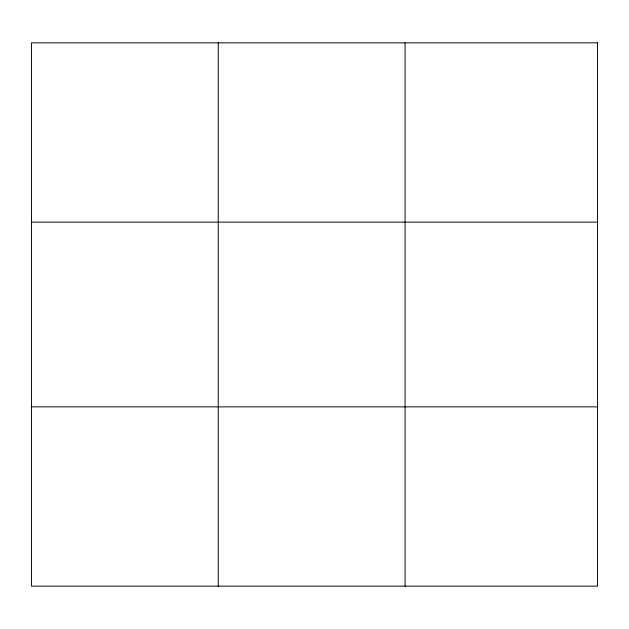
<?xml version="1.0" encoding="UTF-8"?>
<svg xmlns="http://www.w3.org/2000/svg" width="629" height="629" viewBox="0 0 629 629"><rect width="100%" height="100%" fill="white"/><g stroke="black" fill="none" stroke-linecap="round" stroke-linejoin="round"><path stroke-width="0.94" d="M218.263 586.149L218.263 42.851M405.076 586.149L405.076 42.851M31.45 222.139L597.55 222.139M31.45 406.861L597.55 406.861M597.55 42.851L31.45 42.851L31.45 586.149L597.55 586.149L597.55 42.851"/></g></svg>
